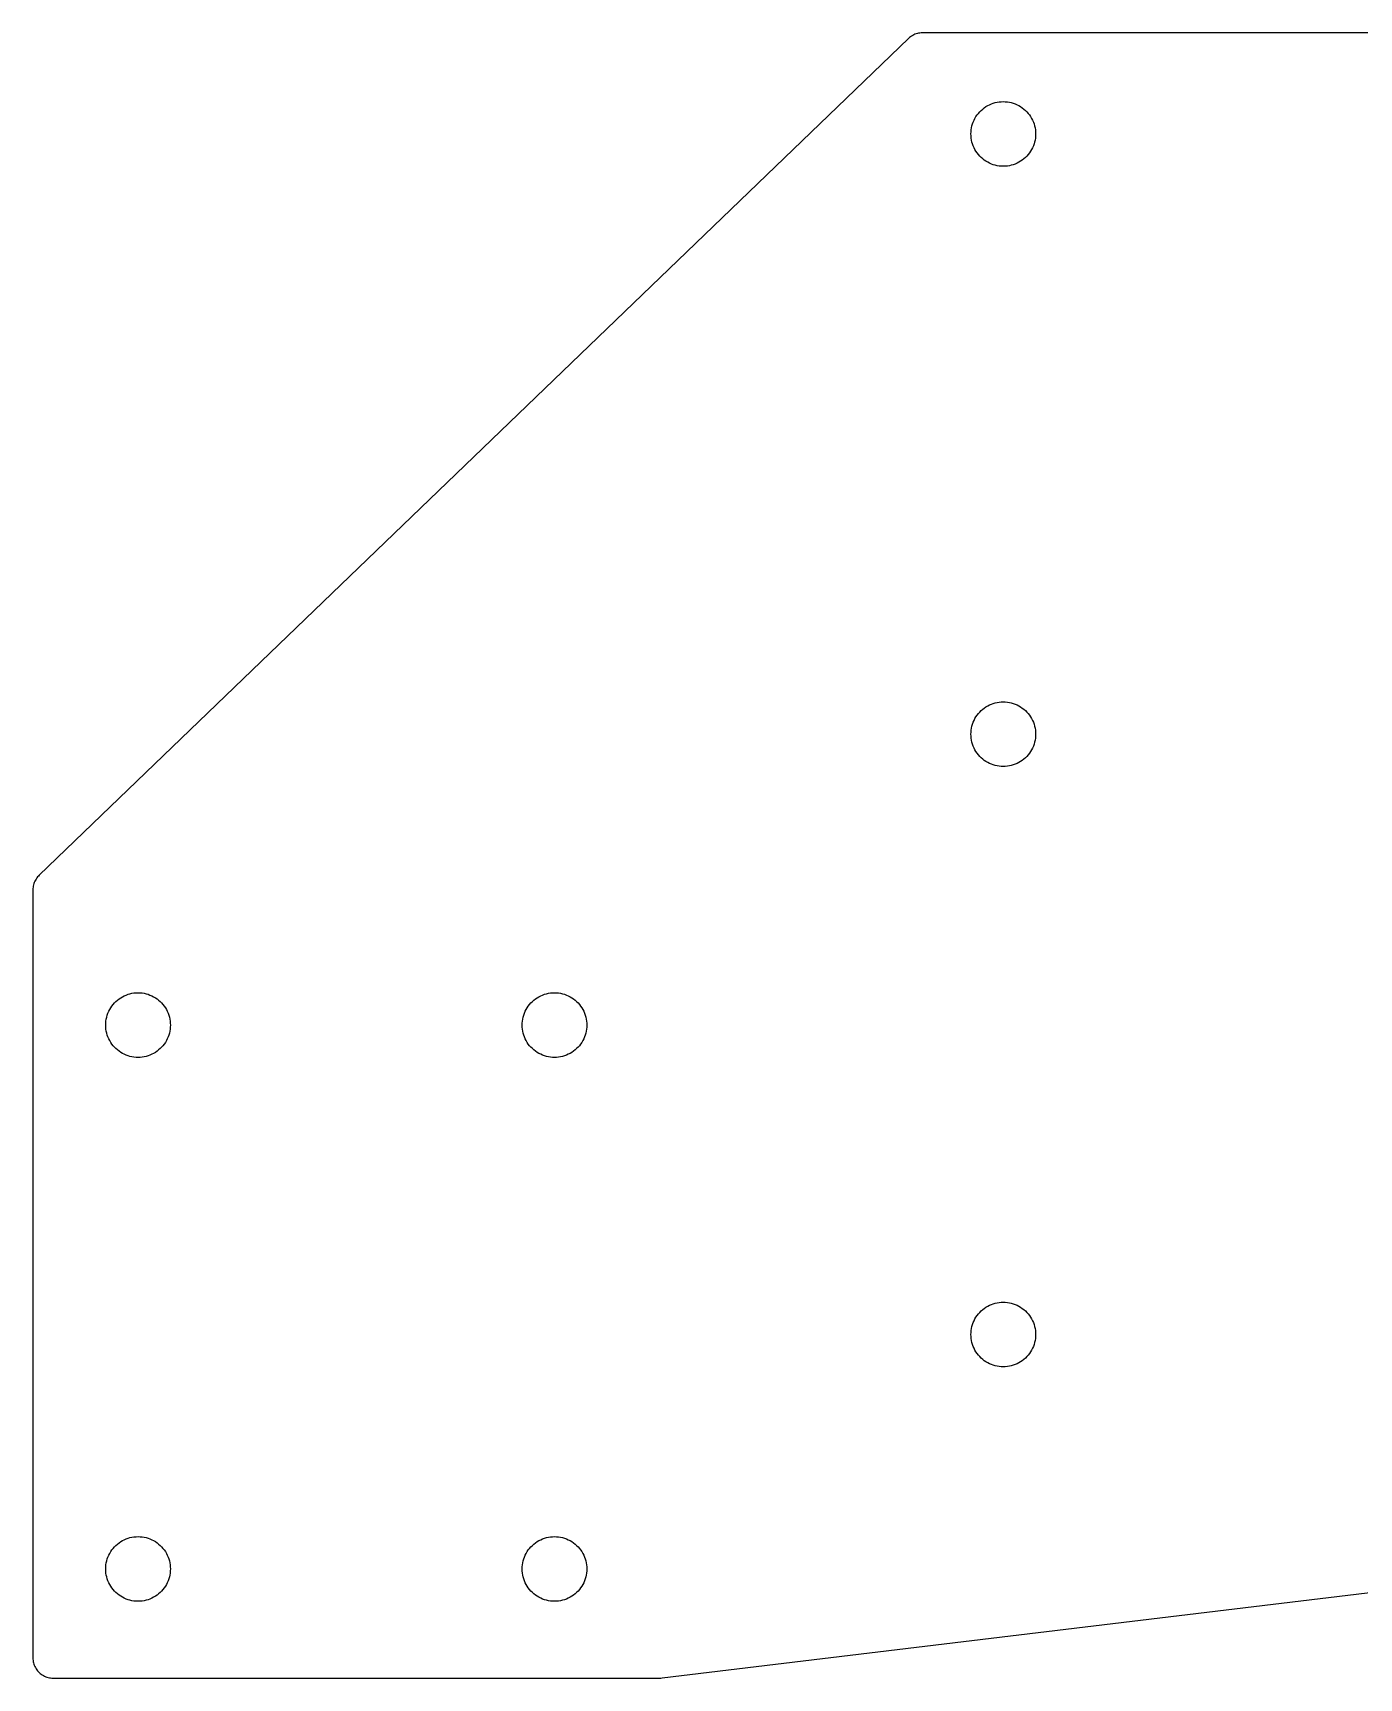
# Model space of a CAD drawing. Header units: metres. Extents: x -44 to 87, y -13 to 68.
# Drawn here: x -44 to 21.6, y -13 to 68.4 of the extents above; entities that cross this region are included whole.
import ezdxf

# ---------------------------------------------------------------- set-up
doc = ezdxf.new("R2010")
doc.units = ezdxf.units.M

msp = doc.modelspace()

# ---------------------------------------------------------------- linework, layer by layer
for p, q in [((-0.18738, 68.3823), (-0.24869, 68.3686)), ((-0.12532, 68.3921), (-0.18738, 68.3823)), ((-0.06279, 68.398), (-0.12532, 68.3921)), ((0, 68.4), (-0.06279, 68.398)), ((86.2, 68.4), (0, 68.4)), ((-0.68454, 68.129), (-43.6845, 26.729)), ((-0.63742, 68.1705), (-0.68454, 68.129)), ((-0.58778, 68.209), (-0.63742, 68.1705)), ((-0.53581, 68.2443), (-0.58778, 68.209)), ((-0.48175, 68.2763), (-0.53581, 68.2443)), ((-0.42577, 68.3048), (-0.48175, 68.2763)), ((-0.36812, 68.3298), (-0.42577, 68.3048)), ((-0.30901, 68.3511), (-0.36812, 68.3298)), ((-0.24869, 68.3686), (-0.30901, 68.3511)), ((2.64906, 64.2573), (2.70557, 64.3405)), ((2.70557, 64.3405), (2.76717, 64.4199)), ((2.76717, 64.4199), (2.83365, 64.4953)), ((2.83365, 64.4953), (2.90472, 64.5663)), ((2.90472, 64.5663), (2.98012, 64.6328)), ((2.98012, 64.6328), (3.05954, 64.6944)), ((3.05954, 64.6944), (3.14267, 64.7509)), ((3.14267, 64.7509), (3.22919, 64.8021)), ((3.22919, 64.8021), (3.31874, 64.8477)), ((3.31874, 64.8477), (3.411, 64.8876)), ((3.411, 64.8876), (3.50557, 64.9217)), ((3.50557, 64.9217), (3.60208, 64.9497)), ((3.60208, 64.9497), (3.70018, 64.9716)), ((3.70018, 64.9716), (3.79945, 64.9874)), ((3.79945, 64.9874), (3.89952, 64.9968)), ((3.89952, 64.9968), (4, 65)), ((4, 65), (4.10046, 64.9968)), ((4.10046, 64.9968), (4.20053, 64.9874)), ((4.20053, 64.9874), (4.2998, 64.9716)), ((4.2998, 64.9716), (4.3979, 64.9497)), ((4.3979, 64.9497), (4.49442, 64.9217)), ((4.49442, 64.9217), (4.58899, 64.8876)), ((4.58899, 64.8876), (4.68124, 64.8477)), ((4.68124, 64.8477), (4.7708, 64.8021)), ((4.7708, 64.8021), (4.85732, 64.7509)), ((4.85732, 64.7509), (4.94044, 64.6944)), ((4.94044, 64.6944), (5.01987, 64.6328)), ((5.01987, 64.6328), (5.09526, 64.5663)), ((5.09526, 64.5663), (5.16634, 64.4953)), ((5.16634, 64.4953), (5.23282, 64.4199)), ((5.23282, 64.4199), (5.29442, 64.3405)), ((5.29442, 64.3405), (5.35092, 64.2573)), ((2.39999, 63.4), (2.40315, 63.5005)), ((2.40315, 63.5005), (2.41261, 63.6005)), ((2.41261, 63.6005), (2.42833, 63.6998)), ((2.42833, 63.6998), (2.45026, 63.7979)), ((2.45026, 63.7979), (2.4783, 63.8944)), ((2.4783, 63.8944), (2.51234, 63.989)), ((2.51234, 63.989), (2.55228, 64.0812)), ((2.55228, 64.0812), (2.5979, 64.1708)), ((2.5979, 64.1708), (2.64906, 64.2573)), ((5.35092, 64.2573), (5.40208, 64.1708)), ((5.40208, 64.1708), (5.44771, 64.0812)), ((5.44771, 64.0812), (5.48764, 63.989)), ((5.48764, 63.989), (5.52168, 63.8944)), ((5.52168, 63.8944), (5.54973, 63.7979)), ((5.54973, 63.7979), (5.57166, 63.6998)), ((5.57166, 63.6998), (5.58737, 63.6005)), ((5.58737, 63.6005), (5.59683, 63.5005)), ((5.59683, 63.5005), (5.59999, 63.4)), ((2.40315, 63.2995), (2.39999, 63.4)), ((2.41261, 63.1995), (2.40315, 63.2995)), ((2.42833, 63.1002), (2.41261, 63.1995)), ((2.45026, 63.0021), (2.42833, 63.1002)), ((2.4783, 62.9056), (2.45026, 63.0021)), ((2.51234, 62.811), (2.4783, 62.9056)), ((2.55228, 62.7188), (2.51234, 62.811)), ((2.5979, 62.6292), (2.55228, 62.7188)), ((5.44771, 62.7188), (5.40208, 62.6292)), ((5.48764, 62.811), (5.44771, 62.7188)), ((5.52168, 62.9056), (5.48764, 62.811)), ((5.54973, 63.0021), (5.52168, 62.9056)), ((5.57166, 63.1002), (5.54973, 63.0021)), ((5.58737, 63.1995), (5.57166, 63.1002)), ((5.59683, 63.2995), (5.58737, 63.1995)), ((5.59999, 63.4), (5.59683, 63.2995)), ((2.64906, 62.5427), (2.5979, 62.6292)), ((2.70557, 62.4595), (2.64906, 62.5427)), ((2.76717, 62.3801), (2.70557, 62.4595)), ((2.83365, 62.3047), (2.76717, 62.3801)), ((2.90472, 62.2336), (2.83365, 62.3047)), ((2.98012, 62.1672), (2.90472, 62.2336)), ((3.05954, 62.1056), (2.98012, 62.1672)), ((3.14267, 62.0491), (3.05954, 62.1056)), ((3.22919, 61.9979), (3.14267, 62.0491)), ((3.31874, 61.9523), (3.22919, 61.9979)), ((3.411, 61.9124), (3.31874, 61.9523)), ((3.50557, 61.8783), (3.411, 61.9124)), ((3.60208, 61.8503), (3.50557, 61.8783)), ((4.49442, 61.8783), (4.3979, 61.8503)), ((4.58899, 61.9124), (4.49442, 61.8783)), ((4.68124, 61.9523), (4.58899, 61.9124)), ((4.7708, 61.9979), (4.68124, 61.9523)), ((4.85732, 62.0491), (4.7708, 61.9979)), ((4.94044, 62.1056), (4.85732, 62.0491)), ((5.01987, 62.1672), (4.94044, 62.1056)), ((5.09526, 62.2336), (5.01987, 62.1672)), ((5.16634, 62.3047), (5.09526, 62.2336)), ((5.23282, 62.3801), (5.16634, 62.3047)), ((5.29442, 62.4595), (5.23282, 62.3801)), ((5.35092, 62.5427), (5.29442, 62.4595)), ((5.40208, 62.6292), (5.35092, 62.5427)), ((3.70018, 61.8283), (3.60208, 61.8503)), ((3.79945, 61.8126), (3.70018, 61.8283)), ((3.89952, 61.8031), (3.79945, 61.8126)), ((4, 61.8), (3.89952, 61.8031)), ((4.10046, 61.8031), (4, 61.8)), ((4.20053, 61.8126), (4.10046, 61.8031)), ((4.2998, 61.8283), (4.20053, 61.8126)), ((4.3979, 61.8503), (4.2998, 61.8283)), ((3.05954, 34.9944), (3.14267, 35.0509)), ((3.14267, 35.0509), (3.22919, 35.1021)), ((3.22919, 35.1021), (3.31874, 35.1477)), ((3.31874, 35.1477), (3.411, 35.1876)), ((3.411, 35.1876), (3.50557, 35.2217)), ((3.50557, 35.2217), (3.60208, 35.2497)), ((3.60208, 35.2497), (3.70018, 35.2717)), ((3.70018, 35.2717), (3.79945, 35.2874)), ((3.79945, 35.2874), (3.89952, 35.2968)), ((3.89952, 35.2968), (4, 35.3)), ((4, 35.3), (4.10046, 35.2968)), ((4.10046, 35.2968), (4.20053, 35.2874)), ((4.20053, 35.2874), (4.2998, 35.2717)), ((4.2998, 35.2717), (4.3979, 35.2497)), ((4.3979, 35.2497), (4.49442, 35.2217)), ((4.49442, 35.2217), (4.58899, 35.1876)), ((4.58899, 35.1876), (4.68124, 35.1477)), ((4.68124, 35.1477), (4.7708, 35.1021)), ((4.7708, 35.1021), (4.85732, 35.0509)), ((4.85732, 35.0509), (4.94044, 34.9944)), ((2.45026, 34.0979), (2.4783, 34.1944)), ((2.4783, 34.1944), (2.51234, 34.289)), ((2.51234, 34.289), (2.55228, 34.3812)), ((2.55228, 34.3812), (2.5979, 34.4708)), ((2.5979, 34.4708), (2.64906, 34.5573)), ((2.64906, 34.5573), (2.70557, 34.6405)), ((2.70557, 34.6405), (2.76717, 34.7199)), ((2.76717, 34.7199), (2.83365, 34.7953)), ((2.83365, 34.7953), (2.90472, 34.8663)), ((2.90472, 34.8663), (2.98012, 34.9328)), ((2.98012, 34.9328), (3.05954, 34.9944)), ((4.94044, 34.9944), (5.01987, 34.9328)), ((5.01987, 34.9328), (5.09526, 34.8663)), ((5.09526, 34.8663), (5.16634, 34.7953)), ((5.16634, 34.7953), (5.23282, 34.7199)), ((5.23282, 34.7199), (5.29442, 34.6405)), ((5.29442, 34.6405), (5.35092, 34.5573)), ((5.35092, 34.5573), (5.40208, 34.4708)), ((5.40208, 34.4708), (5.44771, 34.3812)), ((5.44771, 34.3812), (5.48764, 34.289)), ((5.48764, 34.289), (5.52168, 34.1944)), ((5.52168, 34.1944), (5.54973, 34.0979)), ((2.39999, 33.7), (2.40315, 33.8005)), ((2.40315, 33.5995), (2.39999, 33.7)), ((2.40315, 33.8005), (2.41261, 33.9005)), ((2.41261, 33.4995), (2.40315, 33.5995)), ((2.41261, 33.9005), (2.42833, 33.9998)), ((2.42833, 33.4002), (2.41261, 33.4995)), ((2.42833, 33.9998), (2.45026, 34.0979)), ((2.45026, 33.3021), (2.42833, 33.4002)), ((5.54973, 34.0979), (5.57166, 33.9998)), ((5.57166, 33.4002), (5.54973, 33.3021)), ((5.57166, 33.9998), (5.58737, 33.9005)), ((5.58737, 33.4995), (5.57166, 33.4002)), ((5.58737, 33.9005), (5.59683, 33.8005)), ((5.59683, 33.5995), (5.58737, 33.4995)), ((5.59683, 33.8005), (5.59999, 33.7)), ((5.59999, 33.7), (5.59683, 33.5995)), ((2.4783, 33.2056), (2.45026, 33.3021)), ((2.51234, 33.111), (2.4783, 33.2056)), ((2.55228, 33.0188), (2.51234, 33.111)), ((2.5979, 32.9292), (2.55228, 33.0188)), ((2.64906, 32.8427), (2.5979, 32.9292)), ((2.70557, 32.7595), (2.64906, 32.8427)), ((2.76717, 32.6801), (2.70557, 32.7595)), ((2.83365, 32.6047), (2.76717, 32.6801)), ((2.90472, 32.5336), (2.83365, 32.6047)), ((5.16634, 32.6047), (5.09526, 32.5336)), ((5.23282, 32.6801), (5.16634, 32.6047)), ((5.29442, 32.7595), (5.23282, 32.6801)), ((5.35092, 32.8427), (5.29442, 32.7595)), ((5.40208, 32.9292), (5.35092, 32.8427)), ((5.44771, 33.0188), (5.40208, 32.9292)), ((5.48764, 33.111), (5.44771, 33.0188)), ((5.52168, 33.2056), (5.48764, 33.111)), ((5.54973, 33.3021), (5.52168, 33.2056)), ((2.98012, 32.4672), (2.90472, 32.5336)), ((3.05954, 32.4056), (2.98012, 32.4672)), ((3.14267, 32.3491), (3.05954, 32.4056)), ((3.22919, 32.2979), (3.14267, 32.3491)), ((3.31874, 32.2523), (3.22919, 32.2979)), ((3.411, 32.2124), (3.31874, 32.2523)), ((3.50557, 32.1783), (3.411, 32.2124)), ((3.60208, 32.1503), (3.50557, 32.1783)), ((3.70018, 32.1283), (3.60208, 32.1503)), ((3.79945, 32.1126), (3.70018, 32.1283)), ((3.89952, 32.1031), (3.79945, 32.1126)), ((4, 32.1), (3.89952, 32.1031)), ((4.10046, 32.1031), (4, 32.1)), ((4.20053, 32.1126), (4.10046, 32.1031)), ((4.2998, 32.1283), (4.20053, 32.1126)), ((4.3979, 32.1503), (4.2998, 32.1283)), ((4.49442, 32.1783), (4.3979, 32.1503)), ((4.58899, 32.2124), (4.49442, 32.1783)), ((4.68124, 32.2523), (4.58899, 32.2124)), ((4.7708, 32.2979), (4.68124, 32.2523)), ((4.85732, 32.3491), (4.7708, 32.2979)), ((4.94044, 32.4056), (4.85732, 32.3491)), ((5.01987, 32.4672), (4.94044, 32.4056)), ((5.09526, 32.5336), (5.01987, 32.4672)), ((-43.998, 26.0628), (-44, 26)), ((-43.9921, 26.1253), (-43.998, 26.0628)), ((-43.9823, 26.1874), (-43.9921, 26.1253)), ((-43.9686, 26.2487), (-43.9823, 26.1874)), ((-43.951, 26.309), (-43.9686, 26.2487)), ((-43.9298, 26.3681), (-43.951, 26.309)), ((-43.9048, 26.4258), (-43.9298, 26.3681)), ((-43.8763, 26.4818), (-43.9048, 26.4258)), ((-43.8443, 26.5358), (-43.8763, 26.4818)), ((-43.809, 26.5878), (-43.8443, 26.5358)), ((-43.7705, 26.6374), (-43.809, 26.5878)), ((-43.729, 26.6845), (-43.7705, 26.6374)), ((-43.6845, 26.729), (-43.729, 26.6845)), ((-44, 26), (-44, -12)), ((-40.0328, 20.3299), (-39.9663, 20.4053)), ((-39.9663, 20.4053), (-39.8953, 20.4763)), ((-39.8953, 20.4763), (-39.8199, 20.5428)), ((-39.8199, 20.5428), (-39.7404, 20.6044)), ((-39.7404, 20.6044), (-39.6573, 20.6609)), ((-39.6573, 20.6609), (-39.5708, 20.7121)), ((-39.5708, 20.7121), (-39.4812, 20.7577)), ((-39.4812, 20.7577), (-39.389, 20.7976)), ((-39.389, 20.7976), (-39.2944, 20.8317)), ((-39.2944, 20.8317), (-39.1979, 20.8597)), ((-39.1979, 20.8597), (-39.0998, 20.8817)), ((-39.0998, 20.8817), (-39.0005, 20.8974)), ((-39.0005, 20.8974), (-38.9005, 20.9068)), ((-38.9005, 20.9068), (-38.8, 20.91)), ((-38.8, 20.91), (-38.6995, 20.9068)), ((-38.6995, 20.9068), (-38.5995, 20.8974)), ((-38.5995, 20.8974), (-38.5002, 20.8817)), ((-38.5002, 20.8817), (-38.4021, 20.8597)), ((-38.4021, 20.8597), (-38.3056, 20.8317)), ((-38.3056, 20.8317), (-38.211, 20.7976)), ((-38.211, 20.7976), (-38.1187, 20.7577)), ((-38.1187, 20.7577), (-38.0292, 20.7121)), ((-38.0292, 20.7121), (-37.9427, 20.6609)), ((-37.9427, 20.6609), (-37.8595, 20.6044)), ((-37.8595, 20.6044), (-37.7801, 20.5428)), ((-37.7801, 20.5428), (-37.7047, 20.4763)), ((-37.7047, 20.4763), (-37.6337, 20.4053)), ((-37.6337, 20.4053), (-37.5672, 20.3299)), ((-19.4328, 20.3299), (-19.3663, 20.4053)), ((-19.3663, 20.4053), (-19.2953, 20.4763)), ((-19.2953, 20.4763), (-19.2199, 20.5428)), ((-19.2199, 20.5428), (-19.1405, 20.6044)), ((-19.1405, 20.6044), (-19.0573, 20.6609)), ((-19.0573, 20.6609), (-18.9708, 20.7121)), ((-18.9708, 20.7121), (-18.8812, 20.7577)), ((-18.8812, 20.7577), (-18.789, 20.7976)), ((-18.789, 20.7976), (-18.6944, 20.8317)), ((-18.6944, 20.8317), (-18.5979, 20.8597)), ((-18.5979, 20.8597), (-18.4998, 20.8817)), ((-18.4998, 20.8817), (-18.4005, 20.8974)), ((-18.4005, 20.8974), (-18.3005, 20.9068)), ((-18.3005, 20.9068), (-18.2, 20.91)), ((-18.2, 20.91), (-18.0995, 20.9068)), ((-18.0995, 20.9068), (-17.9995, 20.8974)), ((-17.9995, 20.8974), (-17.9002, 20.8817)), ((-17.9002, 20.8817), (-17.8021, 20.8597)), ((-17.8021, 20.8597), (-17.7056, 20.8317)), ((-17.7056, 20.8317), (-17.611, 20.7976)), ((-17.611, 20.7976), (-17.5188, 20.7577)), ((-17.5188, 20.7577), (-17.4292, 20.7121)), ((-17.4292, 20.7121), (-17.3427, 20.6609)), ((-17.3427, 20.6609), (-17.2595, 20.6044)), ((-17.2595, 20.6044), (-17.1801, 20.5428)), ((-17.1801, 20.5428), (-17.1047, 20.4763)), ((-17.1047, 20.4763), (-17.0336, 20.4053)), ((-17.0336, 20.4053), (-16.9672, 20.3299)), ((-40.3874, 19.5105), (-40.3717, 19.6098)), ((-40.3717, 19.6098), (-40.3497, 19.7079)), ((-40.3497, 19.7079), (-40.3217, 19.8044)), ((-40.3217, 19.8044), (-40.2876, 19.899)), ((-40.2876, 19.899), (-40.2477, 19.9912)), ((-40.2477, 19.9912), (-40.2021, 20.0808)), ((-40.2021, 20.0808), (-40.1509, 20.1673)), ((-40.1509, 20.1673), (-40.0944, 20.2504)), ((-40.0944, 20.2504), (-40.0328, 20.3299)), ((-37.5672, 20.3299), (-37.5056, 20.2504)), ((-37.5056, 20.2504), (-37.4491, 20.1673)), ((-37.4491, 20.1673), (-37.3979, 20.0808)), ((-37.3979, 20.0808), (-37.3523, 19.9912)), ((-37.3523, 19.9912), (-37.3123, 19.899)), ((-37.3123, 19.899), (-37.2783, 19.8044)), ((-37.2783, 19.8044), (-37.2503, 19.7079)), ((-37.2503, 19.7079), (-37.2283, 19.6098)), ((-37.2283, 19.6098), (-37.2126, 19.5105)), ((-19.7874, 19.5105), (-19.7717, 19.6098)), ((-19.7717, 19.6098), (-19.7497, 19.7079)), ((-19.7497, 19.7079), (-19.7217, 19.8044)), ((-19.7217, 19.8044), (-19.6876, 19.899)), ((-19.6876, 19.899), (-19.6477, 19.9912)), ((-19.6477, 19.9912), (-19.6021, 20.0808)), ((-19.6021, 20.0808), (-19.5509, 20.1673)), ((-19.5509, 20.1673), (-19.4944, 20.2504)), ((-19.4944, 20.2504), (-19.4328, 20.3299)), ((-16.9672, 20.3299), (-16.9056, 20.2504)), ((-16.9056, 20.2504), (-16.8491, 20.1673)), ((-16.8491, 20.1673), (-16.7979, 20.0808)), ((-16.7979, 20.0808), (-16.7523, 19.9912)), ((-16.7523, 19.9912), (-16.7124, 19.899)), ((-16.7124, 19.899), (-16.6783, 19.8044)), ((-16.6783, 19.8044), (-16.6503, 19.7079)), ((-16.6503, 19.7079), (-16.6283, 19.6098)), ((-16.6283, 19.6098), (-16.6126, 19.5105)), ((-40.4, 19.31), (-40.3968, 19.4105)), ((-40.3968, 19.2095), (-40.4, 19.31)), ((-40.3968, 19.4105), (-40.3874, 19.5105)), ((-40.3874, 19.1095), (-40.3968, 19.2095)), ((-40.3717, 19.0102), (-40.3874, 19.1095)), ((-40.3497, 18.9121), (-40.3717, 19.0102)), ((-40.3217, 18.8156), (-40.3497, 18.9121)), ((-40.2876, 18.721), (-40.3217, 18.8156)), ((-37.2783, 18.8156), (-37.3123, 18.721)), ((-37.2503, 18.9121), (-37.2783, 18.8156)), ((-37.2283, 19.0102), (-37.2503, 18.9121)), ((-37.2126, 19.1095), (-37.2283, 19.0102)), ((-37.2126, 19.5105), (-37.2032, 19.4105)), ((-37.2032, 19.2095), (-37.2126, 19.1095)), ((-37.2032, 19.4105), (-37.2, 19.31)), ((-37.2, 19.31), (-37.2032, 19.2095)), ((-19.8, 19.31), (-19.7968, 19.4105)), ((-19.7968, 19.2095), (-19.8, 19.31)), ((-19.7968, 19.4105), (-19.7874, 19.5105)), ((-19.7874, 19.1095), (-19.7968, 19.2095)), ((-19.7717, 19.0102), (-19.7874, 19.1095)), ((-19.7497, 18.9121), (-19.7717, 19.0102)), ((-19.7217, 18.8156), (-19.7497, 18.9121)), ((-19.6876, 18.721), (-19.7217, 18.8156)), ((-16.6783, 18.8156), (-16.7124, 18.721)), ((-16.6503, 18.9121), (-16.6783, 18.8156)), ((-16.6283, 19.0102), (-16.6503, 18.9121)), ((-16.6126, 19.1095), (-16.6283, 19.0102)), ((-16.6126, 19.5105), (-16.6031, 19.4105)), ((-16.6031, 19.2095), (-16.6126, 19.1095)), ((-16.6031, 19.4105), (-16.6, 19.31)), ((-16.6, 19.31), (-16.6031, 19.2095)), ((-40.2477, 18.6288), (-40.2876, 18.721)), ((-40.2021, 18.5392), (-40.2477, 18.6288)), ((-40.1509, 18.4527), (-40.2021, 18.5392)), ((-40.0944, 18.3695), (-40.1509, 18.4527)), ((-40.0328, 18.2901), (-40.0944, 18.3695)), ((-39.9663, 18.2147), (-40.0328, 18.2901)), ((-39.8953, 18.1436), (-39.9663, 18.2147)), ((-39.8199, 18.0772), (-39.8953, 18.1436)), ((-39.7404, 18.0156), (-39.8199, 18.0772)), ((-39.6573, 17.9591), (-39.7404, 18.0156)), ((-39.5708, 17.9079), (-39.6573, 17.9591)), ((-37.9427, 17.9591), (-38.0292, 17.9079)), ((-37.8595, 18.0156), (-37.9427, 17.9591)), ((-37.7801, 18.0772), (-37.8595, 18.0156)), ((-37.7047, 18.1436), (-37.7801, 18.0772)), ((-37.6337, 18.2147), (-37.7047, 18.1436)), ((-37.5672, 18.2901), (-37.6337, 18.2147)), ((-37.5056, 18.3695), (-37.5672, 18.2901)), ((-37.4491, 18.4527), (-37.5056, 18.3695)), ((-37.3979, 18.5392), (-37.4491, 18.4527)), ((-37.3523, 18.6288), (-37.3979, 18.5392)), ((-37.3123, 18.721), (-37.3523, 18.6288)), ((-19.6477, 18.6288), (-19.6876, 18.721)), ((-19.6021, 18.5392), (-19.6477, 18.6288)), ((-19.5509, 18.4527), (-19.6021, 18.5392)), ((-19.4944, 18.3695), (-19.5509, 18.4527)), ((-19.4328, 18.2901), (-19.4944, 18.3695)), ((-19.3663, 18.2147), (-19.4328, 18.2901)), ((-19.2953, 18.1436), (-19.3663, 18.2147)), ((-19.2199, 18.0772), (-19.2953, 18.1436)), ((-19.1405, 18.0156), (-19.2199, 18.0772)), ((-19.0573, 17.9591), (-19.1405, 18.0156)), ((-18.9708, 17.9079), (-19.0573, 17.9591)), ((-17.3427, 17.9591), (-17.4292, 17.9079)), ((-17.2595, 18.0156), (-17.3427, 17.9591)), ((-17.1801, 18.0772), (-17.2595, 18.0156)), ((-17.1047, 18.1436), (-17.1801, 18.0772)), ((-17.0336, 18.2147), (-17.1047, 18.1436)), ((-16.9672, 18.2901), (-17.0336, 18.2147)), ((-16.9056, 18.3695), (-16.9672, 18.2901)), ((-16.8491, 18.4527), (-16.9056, 18.3695)), ((-16.7979, 18.5392), (-16.8491, 18.4527)), ((-16.7523, 18.6288), (-16.7979, 18.5392)), ((-16.7124, 18.721), (-16.7523, 18.6288)), ((-39.4812, 17.8623), (-39.5708, 17.9079)), ((-39.389, 17.8224), (-39.4812, 17.8623)), ((-39.2944, 17.7883), (-39.389, 17.8224)), ((-39.1979, 17.7603), (-39.2944, 17.7883)), ((-39.0998, 17.7383), (-39.1979, 17.7603)), ((-39.0005, 17.7226), (-39.0998, 17.7383)), ((-38.9005, 17.7132), (-39.0005, 17.7226)), ((-38.8, 17.71), (-38.9005, 17.7132)), ((-38.6995, 17.7132), (-38.8, 17.71)), ((-38.5995, 17.7226), (-38.6995, 17.7132)), ((-38.5002, 17.7383), (-38.5995, 17.7226)), ((-38.4021, 17.7603), (-38.5002, 17.7383)), ((-38.3056, 17.7883), (-38.4021, 17.7603)), ((-38.211, 17.8224), (-38.3056, 17.7883)), ((-38.1187, 17.8623), (-38.211, 17.8224)), ((-38.0292, 17.9079), (-38.1187, 17.8623)), ((-18.8812, 17.8623), (-18.9708, 17.9079)), ((-18.789, 17.8224), (-18.8812, 17.8623)), ((-18.6944, 17.7883), (-18.789, 17.8224)), ((-18.5979, 17.7603), (-18.6944, 17.7883)), ((-18.4998, 17.7383), (-18.5979, 17.7603)), ((-18.4005, 17.7226), (-18.4998, 17.7383)), ((-18.3005, 17.7132), (-18.4005, 17.7226)), ((-18.2, 17.71), (-18.3005, 17.7132)), ((-18.0995, 17.7132), (-18.2, 17.71)), ((-17.9995, 17.7226), (-18.0995, 17.7132)), ((-17.9002, 17.7383), (-17.9995, 17.7226)), ((-17.8021, 17.7603), (-17.9002, 17.7383)), ((-17.7056, 17.7883), (-17.8021, 17.7603)), ((-17.611, 17.8224), (-17.7056, 17.7883)), ((-17.5188, 17.8623), (-17.611, 17.8224)), ((-17.4292, 17.9079), (-17.5188, 17.8623)), ((2.64906, 4.85732), (2.70557, 4.94044)), ((2.70557, 4.94044), (2.76717, 5.01987)), ((2.76717, 5.01987), (2.83365, 5.09526)), ((2.83365, 5.09526), (2.90472, 5.16634)), ((2.90472, 5.16634), (2.98012, 5.23282)), ((2.98012, 5.23282), (3.05954, 5.29442)), ((3.05954, 5.29442), (3.14267, 5.35092)), ((3.14267, 5.35092), (3.22919, 5.40208)), ((3.22919, 5.40208), (3.31874, 5.44771)), ((3.31874, 5.44771), (3.411, 5.48764)), ((3.411, 5.48764), (3.50557, 5.52168)), ((3.50557, 5.52168), (3.60208, 5.54973)), ((3.60208, 5.54973), (3.70018, 5.57166)), ((3.70018, 5.57166), (3.79945, 5.58737)), ((3.79945, 5.58737), (3.89952, 5.59683)), ((3.89952, 5.59683), (4, 5.59999)), ((4, 5.59999), (4.10046, 5.59683)), ((4.10046, 5.59683), (4.20053, 5.58737)), ((4.20053, 5.58737), (4.2998, 5.57166)), ((4.2998, 5.57166), (4.3979, 5.54973)), ((4.3979, 5.54973), (4.49442, 5.52168)), ((4.49442, 5.52168), (4.58899, 5.48764)), ((4.58899, 5.48764), (4.68124, 5.44771)), ((4.68124, 5.44771), (4.7708, 5.40208)), ((4.7708, 5.40208), (4.85732, 5.35092)), ((4.85732, 5.35092), (4.94044, 5.29442)), ((4.94044, 5.29442), (5.01987, 5.23282)), ((5.01987, 5.23282), (5.09526, 5.16634)), ((5.09526, 5.16634), (5.16634, 5.09526)), ((5.16634, 5.09526), (5.23282, 5.01987)), ((5.23282, 5.01987), (5.29442, 4.94044)), ((5.29442, 4.94044), (5.35092, 4.85732)), ((2.39999, 4), (2.40315, 4.10046)), ((2.40315, 4.10046), (2.41261, 4.20053)), ((2.41261, 4.20053), (2.42833, 4.2998)), ((2.42833, 4.2998), (2.45026, 4.3979)), ((2.45026, 4.3979), (2.4783, 4.49442)), ((2.4783, 4.49442), (2.51234, 4.58899)), ((2.51234, 4.58899), (2.55228, 4.68124)), ((2.55228, 4.68124), (2.5979, 4.7708)), ((2.5979, 4.7708), (2.64906, 4.85732)), ((5.35092, 4.85732), (5.40208, 4.7708)), ((5.40208, 4.7708), (5.44771, 4.68124)), ((5.44771, 4.68124), (5.48764, 4.58899)), ((5.48764, 4.58899), (5.52168, 4.49442)), ((5.52168, 4.49442), (5.54973, 4.3979)), ((5.54973, 4.3979), (5.57166, 4.2998)), ((5.57166, 4.2998), (5.58737, 4.20053)), ((5.58737, 4.20053), (5.59683, 4.10046)), ((5.59683, 4.10046), (5.59999, 4)), ((2.40315, 3.89952), (2.39999, 4)), ((2.41261, 3.79945), (2.40315, 3.89952)), ((2.42833, 3.70018), (2.41261, 3.79945)), ((2.45026, 3.60208), (2.42833, 3.70018)), ((2.4783, 3.50557), (2.45026, 3.60208)), ((2.51234, 3.411), (2.4783, 3.50557)), ((2.55228, 3.31874), (2.51234, 3.411)), ((2.5979, 3.22919), (2.55228, 3.31874)), ((5.44771, 3.31874), (5.40208, 3.22919)), ((5.48764, 3.411), (5.44771, 3.31874)), ((5.52168, 3.50557), (5.48764, 3.411)), ((5.54973, 3.60208), (5.52168, 3.50557)), ((5.57166, 3.70018), (5.54973, 3.60208)), ((5.58737, 3.79945), (5.57166, 3.70018)), ((5.59683, 3.89952), (5.58737, 3.79945)), ((5.59999, 4), (5.59683, 3.89952)), ((2.64906, 3.14267), (2.5979, 3.22919)), ((2.70557, 3.05954), (2.64906, 3.14267)), ((2.76717, 2.98012), (2.70557, 3.05954)), ((2.83365, 2.90472), (2.76717, 2.98012)), ((2.90472, 2.83365), (2.83365, 2.90472)), ((2.98012, 2.76717), (2.90472, 2.83365)), ((3.05954, 2.70557), (2.98012, 2.76717)), ((3.14267, 2.64906), (3.05954, 2.70557)), ((3.22919, 2.5979), (3.14267, 2.64906)), ((3.31874, 2.55228), (3.22919, 2.5979)), ((3.411, 2.51234), (3.31874, 2.55228)), ((3.50557, 2.4783), (3.411, 2.51234)), ((3.60208, 2.45026), (3.50557, 2.4783)), ((3.70018, 2.42833), (3.60208, 2.45026)), ((4.3979, 2.45026), (4.2998, 2.42833)), ((4.49442, 2.4783), (4.3979, 2.45026)), ((4.58899, 2.51234), (4.49442, 2.4783)), ((4.68124, 2.55228), (4.58899, 2.51234)), ((4.7708, 2.5979), (4.68124, 2.55228)), ((4.85732, 2.64906), (4.7708, 2.5979)), ((4.94044, 2.70557), (4.85732, 2.64906)), ((5.01987, 2.76717), (4.94044, 2.70557)), ((5.09526, 2.83365), (5.01987, 2.76717)), ((5.16634, 2.90472), (5.09526, 2.83365)), ((5.23282, 2.98012), (5.16634, 2.90472)), ((5.29442, 3.05954), (5.23282, 2.98012)), ((5.35092, 3.14267), (5.29442, 3.05954)), ((5.40208, 3.22919), (5.35092, 3.14267)), ((3.79945, 2.41261), (3.70018, 2.42833)), ((3.89952, 2.40315), (3.79945, 2.41261)), ((4, 2.39999), (3.89952, 2.40315)), ((4.10046, 2.40315), (4, 2.39999)), ((4.20053, 2.41261), (4.10046, 2.40315)), ((4.2998, 2.42833), (4.20053, 2.41261)), ((-12.8747, -12.9921), (86.3253, -0.99211)), ((-40.0328, -6.58011), (-39.9663, -6.50471)), ((-39.9663, -6.50471), (-39.8953, -6.43364)), ((-39.8953, -6.43364), (-39.8199, -6.36717)), ((-39.8199, -6.36717), (-39.7404, -6.30557)), ((-39.7404, -6.30557), (-39.6573, -6.24907)), ((-39.6573, -6.24907), (-39.5708, -6.19791)), ((-39.5708, -6.19791), (-39.4812, -6.15227)), ((-39.4812, -6.15227), (-39.389, -6.11235)), ((-39.389, -6.11235), (-39.2944, -6.07831)), ((-39.2944, -6.07831), (-39.1979, -6.05026)), ((-39.1979, -6.05026), (-39.0998, -6.02834)), ((-39.0998, -6.02834), (-39.0005, -6.0126)), ((-39.0005, -6.0126), (-38.9005, -6.00314)), ((-38.9005, -6.00314), (-38.8, -6)), ((-38.8, -6), (-38.6995, -6.00314)), ((-38.6995, -6.00314), (-38.5995, -6.0126)), ((-38.5995, -6.0126), (-38.5002, -6.02834)), ((-38.5002, -6.02834), (-38.4021, -6.05026)), ((-38.4021, -6.05026), (-38.3056, -6.07831)), ((-38.3056, -6.07831), (-38.211, -6.11235)), ((-38.211, -6.11235), (-38.1187, -6.15227)), ((-38.1187, -6.15227), (-38.0292, -6.19791)), ((-38.0292, -6.19791), (-37.9427, -6.24907)), ((-37.9427, -6.24907), (-37.8595, -6.30557)), ((-37.8595, -6.30557), (-37.7801, -6.36717)), ((-37.7801, -6.36717), (-37.7047, -6.43364)), ((-37.7047, -6.43364), (-37.6337, -6.50471)), ((-37.6337, -6.50471), (-37.5672, -6.58011)), ((-19.4328, -6.58011), (-19.3663, -6.50471)), ((-19.3663, -6.50471), (-19.2953, -6.43364)), ((-19.2953, -6.43364), (-19.2199, -6.36717)), ((-19.2199, -6.36717), (-19.1405, -6.30557)), ((-19.1405, -6.30557), (-19.0573, -6.24907)), ((-19.0573, -6.24907), (-18.9708, -6.19791)), ((-18.9708, -6.19791), (-18.8812, -6.15227)), ((-18.8812, -6.15227), (-18.789, -6.11235)), ((-18.789, -6.11235), (-18.6944, -6.07831)), ((-18.6944, -6.07831), (-18.5979, -6.05026)), ((-18.5979, -6.05026), (-18.4998, -6.02834)), ((-18.4998, -6.02834), (-18.4005, -6.0126)), ((-18.4005, -6.0126), (-18.3005, -6.00314)), ((-18.3005, -6.00314), (-18.2, -6)), ((-18.2, -6), (-18.0995, -6.00314)), ((-18.0995, -6.00314), (-17.9995, -6.0126)), ((-17.9995, -6.0126), (-17.9002, -6.02834)), ((-17.9002, -6.02834), (-17.8021, -6.05026)), ((-17.8021, -6.05026), (-17.7056, -6.07831)), ((-17.7056, -6.07831), (-17.611, -6.11235)), ((-17.611, -6.11235), (-17.5188, -6.15227)), ((-17.5188, -6.15227), (-17.4292, -6.19791)), ((-17.4292, -6.19791), (-17.3427, -6.24907)), ((-17.3427, -6.24907), (-17.2595, -6.30557)), ((-17.2595, -6.30557), (-17.1801, -6.36717)), ((-17.1801, -6.36717), (-17.1047, -6.43364)), ((-17.1047, -6.43364), (-17.0336, -6.50471)), ((-17.0336, -6.50471), (-16.9672, -6.58011)), ((-40.3874, -7.39946), (-40.3717, -7.30019)), ((-40.3717, -7.30019), (-40.3497, -7.20209)), ((-40.3497, -7.20209), (-40.3217, -7.10556)), ((-40.3217, -7.10556), (-40.2876, -7.011)), ((-40.2876, -7.011), (-40.2477, -6.91875)), ((-40.2477, -6.91875), (-40.2021, -6.82919)), ((-40.2021, -6.82919), (-40.1509, -6.74268)), ((-40.1509, -6.74268), (-40.0944, -6.65953)), ((-40.0944, -6.65953), (-40.0328, -6.58011)), ((-37.5672, -6.58011), (-37.5056, -6.65953)), ((-37.5056, -6.65953), (-37.4491, -6.74268)), ((-37.4491, -6.74268), (-37.3979, -6.82919)), ((-37.3979, -6.82919), (-37.3523, -6.91875)), ((-37.3523, -6.91875), (-37.3123, -7.011)), ((-37.3123, -7.011), (-37.2783, -7.10556)), ((-37.2783, -7.10556), (-37.2503, -7.20209)), ((-37.2503, -7.20209), (-37.2283, -7.30019)), ((-37.2283, -7.30019), (-37.2126, -7.39946)), ((-19.7874, -7.39946), (-19.7717, -7.30019)), ((-19.7717, -7.30019), (-19.7497, -7.20209)), ((-19.7497, -7.20209), (-19.7217, -7.10556)), ((-19.7217, -7.10556), (-19.6876, -7.011)), ((-19.6876, -7.011), (-19.6477, -6.91875)), ((-19.6477, -6.91875), (-19.6021, -6.82919)), ((-19.6021, -6.82919), (-19.5509, -6.74268)), ((-19.5509, -6.74268), (-19.4944, -6.65953)), ((-19.4944, -6.65953), (-19.4328, -6.58011)), ((-16.9672, -6.58011), (-16.9056, -6.65953)), ((-16.9056, -6.65953), (-16.8491, -6.74268)), ((-16.8491, -6.74268), (-16.7979, -6.82919)), ((-16.7979, -6.82919), (-16.7523, -6.91875)), ((-16.7523, -6.91875), (-16.7124, -7.011)), ((-16.7124, -7.011), (-16.6783, -7.10556)), ((-16.6783, -7.10556), (-16.6503, -7.20209)), ((-16.6503, -7.20209), (-16.6283, -7.30019)), ((-16.6283, -7.30019), (-16.6126, -7.39946)), ((-40.4, -7.59999), (-40.3968, -7.49953)), ((-40.3968, -7.70045), (-40.4, -7.59999)), ((-40.3968, -7.49953), (-40.3874, -7.39946)), ((-40.3874, -7.80052), (-40.3968, -7.70045)), ((-40.3717, -7.89981), (-40.3874, -7.80052)), ((-40.3497, -7.99789), (-40.3717, -7.89981)), ((-40.3217, -8.09442), (-40.3497, -7.99789)), ((-40.2876, -8.189), (-40.3217, -8.09442)), ((-37.2783, -8.09442), (-37.3123, -8.189)), ((-37.2503, -7.99789), (-37.2783, -8.09442)), ((-37.2283, -7.89981), (-37.2503, -7.99789)), ((-37.2126, -7.80052), (-37.2283, -7.89981)), ((-37.2126, -7.39946), (-37.2032, -7.49953)), ((-37.2032, -7.70045), (-37.2126, -7.80052)), ((-37.2032, -7.49953), (-37.2, -7.59999)), ((-37.2, -7.59999), (-37.2032, -7.70045)), ((-19.8, -7.59999), (-19.7968, -7.49953)), ((-19.7968, -7.70045), (-19.8, -7.59999)), ((-19.7968, -7.49953), (-19.7874, -7.39946)), ((-19.7874, -7.80052), (-19.7968, -7.70045)), ((-19.7717, -7.89981), (-19.7874, -7.80052)), ((-19.7497, -7.99789), (-19.7717, -7.89981)), ((-19.7217, -8.09442), (-19.7497, -7.99789)), ((-19.6876, -8.189), (-19.7217, -8.09442)), ((-16.6783, -8.09442), (-16.7124, -8.189)), ((-16.6503, -7.99789), (-16.6783, -8.09442)), ((-16.6283, -7.89981), (-16.6503, -7.99789)), ((-16.6126, -7.80052), (-16.6283, -7.89981)), ((-16.6126, -7.39946), (-16.6031, -7.49953)), ((-16.6031, -7.70045), (-16.6126, -7.80052)), ((-16.6031, -7.49953), (-16.6, -7.59999)), ((-16.6, -7.59999), (-16.6031, -7.70045)), ((-40.2477, -8.28123), (-40.2876, -8.189)), ((-40.2021, -8.3708), (-40.2477, -8.28123)), ((-40.1509, -8.45732), (-40.2021, -8.3708)), ((-40.0944, -8.54045), (-40.1509, -8.45732)), ((-40.0328, -8.61987), (-40.0944, -8.54045)), ((-39.9663, -8.69527), (-40.0328, -8.61987)), ((-39.8953, -8.76634), (-39.9663, -8.69527)), ((-39.8199, -8.83281), (-39.8953, -8.76634)), ((-39.7404, -8.89442), (-39.8199, -8.83281)), ((-39.6573, -8.95091), (-39.7404, -8.89442)), ((-39.5708, -9.00209), (-39.6573, -8.95091)), ((-37.9427, -8.95091), (-38.0292, -9.00209)), ((-37.8595, -8.89442), (-37.9427, -8.95091)), ((-37.7801, -8.83281), (-37.8595, -8.89442)), ((-37.7047, -8.76634), (-37.7801, -8.83281)), ((-37.6337, -8.69527), (-37.7047, -8.76634)), ((-37.5672, -8.61987), (-37.6337, -8.69527)), ((-37.5056, -8.54045), (-37.5672, -8.61987)), ((-37.4491, -8.45732), (-37.5056, -8.54045)), ((-37.3979, -8.3708), (-37.4491, -8.45732)), ((-37.3523, -8.28123), (-37.3979, -8.3708)), ((-37.3123, -8.189), (-37.3523, -8.28123)), ((-19.6477, -8.28123), (-19.6876, -8.189)), ((-19.6021, -8.3708), (-19.6477, -8.28123)), ((-19.5509, -8.45732), (-19.6021, -8.3708)), ((-19.4944, -8.54045), (-19.5509, -8.45732)), ((-19.4328, -8.61987), (-19.4944, -8.54045)), ((-19.3663, -8.69527), (-19.4328, -8.61987)), ((-19.2953, -8.76634), (-19.3663, -8.69527)), ((-19.2199, -8.83281), (-19.2953, -8.76634)), ((-19.1405, -8.89442), (-19.2199, -8.83281)), ((-19.0573, -8.95091), (-19.1405, -8.89442)), ((-18.9708, -9.00209), (-19.0573, -8.95091)), ((-17.3427, -8.95091), (-17.4292, -9.00209)), ((-17.2595, -8.89442), (-17.3427, -8.95091)), ((-17.1801, -8.83281), (-17.2595, -8.89442)), ((-17.1047, -8.76634), (-17.1801, -8.83281)), ((-17.0336, -8.69527), (-17.1047, -8.76634)), ((-16.9672, -8.61987), (-17.0336, -8.69527)), ((-16.9056, -8.54045), (-16.9672, -8.61987)), ((-16.8491, -8.45732), (-16.9056, -8.54045)), ((-16.7979, -8.3708), (-16.8491, -8.45732)), ((-16.7523, -8.28123), (-16.7979, -8.3708)), ((-16.7124, -8.189), (-16.7523, -8.28123)), ((-39.4812, -9.04771), (-39.5708, -9.00209)), ((-39.389, -9.08763), (-39.4812, -9.04771)), ((-39.2944, -9.12169), (-39.389, -9.08763)), ((-39.1979, -9.14972), (-39.2944, -9.12169)), ((-39.0998, -9.17165), (-39.1979, -9.14972)), ((-39.0005, -9.18738), (-39.0998, -9.17165)), ((-38.9005, -9.19684), (-39.0005, -9.18738)), ((-38.8, -9.2), (-38.9005, -9.19684)), ((-38.6995, -9.19684), (-38.8, -9.2)), ((-38.5995, -9.18738), (-38.6995, -9.19684)), ((-38.5002, -9.17165), (-38.5995, -9.18738)), ((-38.4021, -9.14972), (-38.5002, -9.17165)), ((-38.3056, -9.12169), (-38.4021, -9.14972)), ((-38.211, -9.08763), (-38.3056, -9.12169)), ((-38.1187, -9.04771), (-38.211, -9.08763)), ((-38.0292, -9.00209), (-38.1187, -9.04771)), ((-18.8812, -9.04771), (-18.9708, -9.00209)), ((-18.789, -9.08763), (-18.8812, -9.04771)), ((-18.6944, -9.12169), (-18.789, -9.08763)), ((-18.5979, -9.14972), (-18.6944, -9.12169)), ((-18.4998, -9.17165), (-18.5979, -9.14972)), ((-18.4005, -9.18738), (-18.4998, -9.17165)), ((-18.3005, -9.19684), (-18.4005, -9.18738)), ((-18.2, -9.2), (-18.3005, -9.19684)), ((-18.0995, -9.19684), (-18.2, -9.2)), ((-17.9995, -9.18738), (-18.0995, -9.19684)), ((-17.9002, -9.17165), (-17.9995, -9.18738)), ((-17.8021, -9.14972), (-17.9002, -9.17165)), ((-17.7056, -9.12169), (-17.8021, -9.14972)), ((-17.611, -9.08763), (-17.7056, -9.12169)), ((-17.5188, -9.04771), (-17.611, -9.08763)), ((-17.4292, -9.00209), (-17.5188, -9.04771)), ((-44, -12), (-43.998, -12.0628)), ((-43.998, -12.0628), (-43.9921, -12.1253)), ((-43.9921, -12.1253), (-43.9823, -12.1874)), ((-43.9823, -12.1874), (-43.9686, -12.2487)), ((-43.9686, -12.2487), (-43.951, -12.309)), ((-43.951, -12.309), (-43.9298, -12.3681)), ((-43.9298, -12.3681), (-43.9048, -12.4258)), ((-43.9048, -12.4258), (-43.8763, -12.4818)), ((-43.8763, -12.4818), (-43.8443, -12.5358)), ((-43.8443, -12.5358), (-43.809, -12.5878)), ((-43.809, -12.5878), (-43.7705, -12.6374)), ((-43.7705, -12.6374), (-43.729, -12.6845)), ((-43.729, -12.6845), (-43.6845, -12.729)), ((-43.6845, -12.729), (-43.6374, -12.7705)), ((-43.6374, -12.7705), (-43.5878, -12.809)), ((-43.5878, -12.809), (-43.5358, -12.8443)), ((-43.5358, -12.8443), (-43.4818, -12.8763)), ((-43.4818, -12.8763), (-43.4258, -12.9048)), ((-43.4258, -12.9048), (-43.3681, -12.9298)), ((-43.3681, -12.9298), (-43.309, -12.951)), ((-43.309, -12.951), (-43.2487, -12.9686)), ((-43.2487, -12.9686), (-43.1874, -12.9823)), ((-43.1874, -12.9823), (-43.1253, -12.9921)), ((-43.1253, -12.9921), (-43.0628, -12.998)), ((-43.0628, -12.998), (-43, -13)), ((-43, -13), (-13, -13)), ((-13, -13), (-12.9372, -12.998)), ((-12.9372, -12.998), (-12.8747, -12.9921))]:
    msp.add_line(p, q)

doc.saveas('drawing.dxf')
